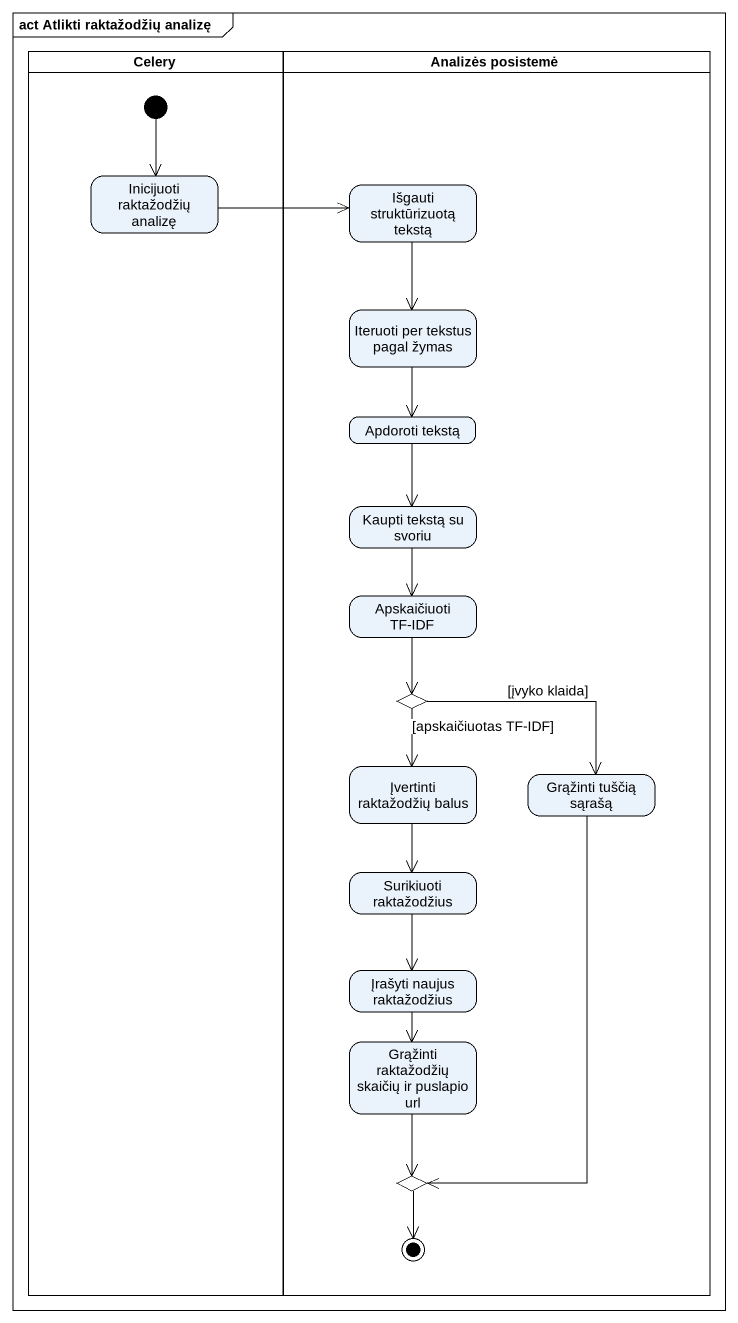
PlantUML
@startuml
mainframe act Atlikti raktažodžių analizę
hide empty description
state Celery <<partition>> {
  state "Inicijuoti raktažodžių analizę" as Inicijuoti_raktažodžių
  [*] --> Inicijuoti_raktažodžių
}
state "Analizės posistemė" as Analizės_posistemė <<partition>> {
  state "Išgauti struktūrizuotą tekstą" as Išgauti_struktūrizuotą
  state "Iteruoti per tekstus pagal žymas" as Iteruoti_per_tekstus_pagal
  state "Apdoroti tekstą" as Apdoroti_tekstą
  state "Kaupti tekstą su svoriu" as Kaupti_tekstą_su_svoriu
  state "Apskaičiuoti TF-IDF" as Apskaičiuoti_TF_IDF
  state choice1 <<choice>>
  state "Įvertinti raktažodžių balus" as Įvertinti_raktažodžių_balus
  state "Grąžinti tuščią sąrašą" as Grąžinti_tuščią_sąrašą
  state "Surikiuoti raktažodžius" as Surikiuoti_raktažodžius
  state "Įrašyti naujus raktažodžius" as Įrašyti_naujus_raktažodžius
  state "Grąžinti raktažodžių skaičių ir puslapio url" as Grąžinti_raktažodžių
  state choice2 <<choice>>
  choice2 --> [*]
}
Inicijuoti_raktažodžių -right-> Išgauti_struktūrizuotą
Išgauti_struktūrizuotą --> Iteruoti_per_tekstus_pagal
Iteruoti_per_tekstus_pagal --> Apdoroti_tekstą
Apdoroti_tekstą --> Kaupti_tekstą_su_svoriu
Kaupti_tekstą_su_svoriu --> Apskaičiuoti_TF_IDF
Apskaičiuoti_TF_IDF --> choice1
choice1 --> Įvertinti_raktažodžių_balus : [apskaičiuotas TF-IDF]
choice1 -right-> Grąžinti_tuščią_sąrašą : [įvyko klaida]
Įvertinti_raktažodžių_balus --> Surikiuoti_raktažodžius
Grąžinti_tuščią_sąrašą --> choice2
Surikiuoti_raktažodžius --> Įrašyti_naujus_raktažodžius
Įrašyti_naujus_raktažodžius --> Grąžinti_raktažodžių
Grąžinti_raktažodžių --> choice2
@enduml
